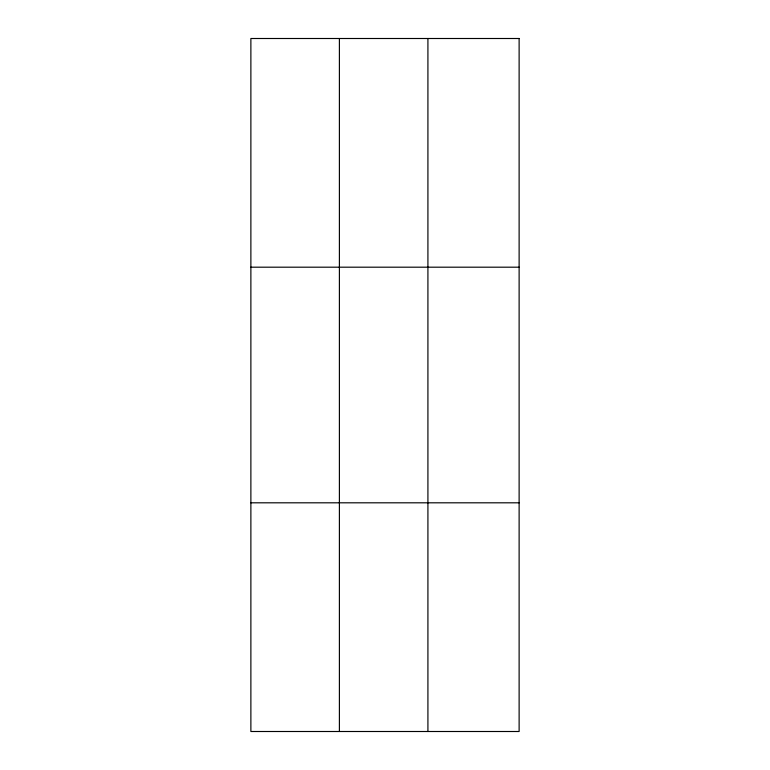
<?xml version="1.0" encoding="UTF-8"?>
<svg xmlns="http://www.w3.org/2000/svg" width="770" height="770" viewBox="0 0 770 770"><rect width="100%" height="100%" fill="white"/><g stroke="black" fill="none" stroke-linecap="round" stroke-linejoin="round"><path stroke-width="1.16" d="M339.397 731.5L339.397 38.5M427.918 731.5L427.918 38.5M250.876 267.19L519.124 267.19M250.876 502.81L519.124 502.81M519.124 38.5L519.124 731.5L250.876 731.5L250.876 38.5L519.124 38.5"/></g></svg>
